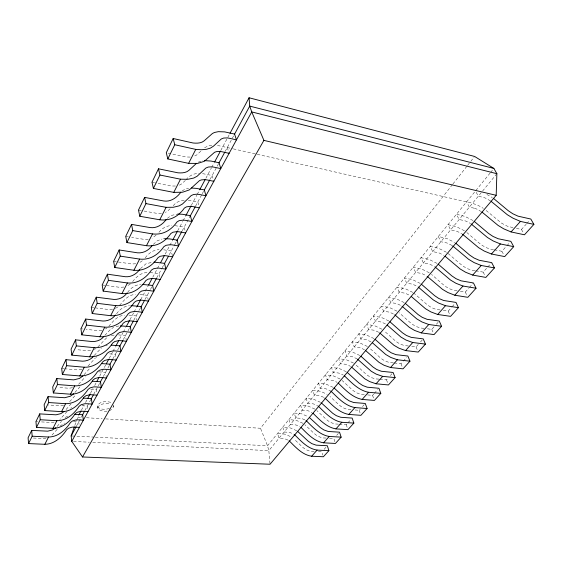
<?xml version="1.0" encoding="UTF-8"?>
<svg xmlns="http://www.w3.org/2000/svg" width="562" height="562" viewBox="0 0 562 562"><rect width="100%" height="100%" fill="white"/><g stroke="black" fill="none" stroke-linecap="round" stroke-linejoin="round"><path stroke-width="0.42" stroke-dasharray="2.81 2.11" d="M113.412 405.047C114.297 412.136 101.827 412.782 97.971 408.792C95.435 401.198 107.918 400.242 112.393 403.228M97.697 407.836C99.411 403.361 105.726 403.298 109.78 403.867M74.816 425.357L78.476 415.662M81.378 410.246L83.871 405.609M85.529 402.511L87.187 399.42M90.51 393.231L93.004 388.588M94.662 385.497L96.32 382.406M99.643 376.217L105.867 364.612M109.19 358.423L112.505 352.241M112.927 351.468L115.414 346.824M119.566 339.09L122.888 332.901M123.303 332.128L125.79 327.484M129.941 319.75L133.679 312.788M134.093 312.015L136.58 307.379M140.732 299.644L144.884 291.91M145.298 291.137L148.206 285.721M152.773 277.214L159.826 264.063M165.221 254.01L172.696 240.086M177.676 230.806L182.657 221.519M183.072 220.747L185.973 215.337M191.375 205.278L196.77 195.225M197.185 194.452L199.257 190.581M205.903 178.21L211.298 168.15M211.712 167.378L214.199 162.741M220.845 150.363L229.556 134.121M76.573 425.926L82.263 415.416M84.918 410.506L91.381 398.57M93.692 394.306L98.167 386.031M98.28 385.82L100.493 381.746M103.296 376.568L107.574 368.658M107.883 368.082L109.59 364.935M112.899 358.83L117.493 350.344M117.613 350.119L119.931 345.834M123.338 339.546L129.92 327.386M133.777 320.27L138.863 310.877M139.2 310.245L141.21 306.536M145.052 299.448L150.152 290.013M150.475 289.423L152.618 285.468M156.742 277.853L161.793 268.524M162.172 267.828L164.589 263.353M169.267 254.712L174.698 244.688M174.817 244.47L177.171 240.122M182.214 230.806L190.406 215.675M195.576 206.128L201.898 194.452M202.257 193.785L204.343 189.928M210.188 179.138L219.047 162.769M225.222 151.368L234.586 134.072M105.635 418.901L260.48 428.251L452.389 184.666M452.93 183.978L467.022 166.092M467.57 165.404L470.275 161.961M470.823 161.273L474.075 157.142M490.064 173.11L267.519 445.757L94.809 437.138M490.605 172.436L493.338 169.099M496.871 173.7L268.826 450.633L270.062 464.233M57.184 429.347L51.599 435.522M57.113 426.432L61.504 421.43M67.11 411.496L59.825 419.54M66.077 409.515L71.058 403.895M69.646 401.689L75.758 394.833M74.858 392.501L80.436 386.27M324.049 449.389L326.241 446.952M336.68 435.325L338.38 433.428M339.272 424.184L346.262 424.647L347.337 423.453M347.871 422.856L351.088 419.28M355.058 409.972L359.16 410.281L360.277 409.038M362.497 406.565L364.169 404.703M367.583 394.924L372.557 395.353L373.716 394.067M374.292 393.421L377.762 389.557M379.786 379.188L386.487 379.842L388.145 378.001M390.344 375.542L392.002 373.702M394.201 362.961L400.98 363.698L402.701 361.78M403.277 361.141L406.719 357.306M411.784 346.375L416.063 346.894L418.276 344.436M420.481 341.977L422.139 340.129M427.464 328.798L431.785 329.381L434.089 326.817M436.393 324.253L438.114 322.328M443.292 310.386L448.181 311.116L451.532 307.386M452.087 306.768L454.876 303.656M460.362 291.235L465.301 292.043L468.799 288.151M469.382 287.505L472.874 283.606M475.705 270.772L483.187 272.12L487.17 267.688M487.739 267.055L491.146 263.255M494.335 249.795L501.894 251.284L506.355 246.311M506.917 245.692L509.706 242.58M516.394 228.369L521.48 229.465L526.158 224.259M526.742 223.606L529.664 220.346M78.631 384.267L85.354 376.807M84.04 374.714L90.222 367.892M88.03 366.038L95.357 357.994M94.212 355.493L101.448 347.948M97.872 346.958L106.836 337.6M104.841 335.395L110.665 329.213L113.65 327.358M108.754 326.353C112.92 321.506 117.465 315.472 124.49 315.205M116.545 313.765C119.643 309.543 124.069 305.988 129.485 305.735M119.573 305.377C123.759 300.53 128.403 294.565 135.456 294.418M127.623 292.345C130.749 288.116 135.259 284.646 140.69 284.484M132.667 281.562C136.194 277.031 140.865 272.668 146.956 272.605M59.916 426.221L64.504 423.046M140.43 268.65L145.972 263.81L152.464 262.173M145.214 257.825C148.558 253.434 153.278 249.668 159.046 249.697M153.264 244.414L157.22 240.81L161.954 239.075M156.067 235.204L152.07 238.225M158.969 232.317C161.989 228.256 166.64 225.545 171.754 225.601M167.335 218.365L171.192 215.443L177.845 214.052M170.068 208.783L167.518 211.186L165.319 212.422M173.222 205.727C176.039 202.018 180.564 200.149 185.144 200.22M185.348 180.451L181.533 183.978L179.32 185.165M185.98 179.854C189.141 175.716 194.023 173.138 199.264 173.447M130.363 283.943L126.731 286.269M200.803 151.22L196.363 155.203L193.244 156.601M142.312 260.768L139.502 262.686M182.116 191.003L184.828 189.289L188.614 188.27M96.053 357.32L96.938 356.617M204.582 147.764L208.488 145.783L212.626 145.186M65.227 417.524L68.311 415.768M106.906 328.096L105.438 328.995M117.711 307.105L115.4 308.355M95.912 348.58L94.346 349.409M70.7 408.188L71.732 407.605M198.161 162.165L203.051 160.753M109.372 408.511C105.614 409.501 100.619 410.042 97.711 406.937L97.437 405.982M105.916 345.89L107.223 345.574M63.604 405.181L60.099 405.75L48.339 404.97M111.332 335.563L115.456 334.896M116.081 326.508L118.793 325.995M72.519 387.71L68.957 388.244L57.844 387.401M81.841 369.438L78.223 369.937L65.164 368.805M45.986 438.142L43.513 438.529L33.235 438.037M54.135 422.125L51.627 422.491L41.174 421.9M101.841 330.238L98.104 330.646L86.091 329.339M112.583 309.177L108.782 309.536L94.627 307.814M123.872 287.049L120.008 287.351L105.586 285.405M90.601 350.498L87.925 350.758L76.137 349.606M135.751 263.768L131.824 264.007L117.114 261.815M148.263 239.236L144.272 239.405L131.634 237.333M161.47 213.363L157.409 213.448L141.94 210.659M163.359 238.857L164.828 238.731M175.421 186.015L171.291 186.015L155.351 182.868M190.181 157.079L185.987 156.974L166.289 152.716M73.524 441.458L89.288 442.203M92.786 442.364L268.826 450.633L267.519 445.757L260.48 428.251M314.158 451.462C309.767 451.785 305.475 449.867 302.314 446.895L294.081 439.077M318.443 451.665L321.864 451.834L322.876 455.115M72.02 436L93.938 437.088M35.947 421.605L37.689 421.704M326.058 438.044C321.59 438.325 317.256 436.351 314.039 433.351L304.85 424.724M329.515 438.241L333.842 438.486L334.903 441.795M98.743 371.833L105.558 372.388L106.281 377.179M73.496 421.612L78.743 421.914L79.13 425.034M77.64 417.208L82.017 417.475M86.393 417.735L102.136 418.69M149.991 272.549L158.99 273.694L160.212 279.462M81.982 405.736L87.307 406.094L87.827 410.028M338.394 424.127C333.856 424.359 329.48 422.322 326.199 419.294L316.806 410.541M90.819 389.185L96.235 389.599L96.685 392.775M350.962 409.656C346.431 409.803 342.11 407.696 338.823 404.696L330.035 396.519M118.42 334.882L125.466 335.605L126.443 341.282M61.687 368.503L64.293 368.735M364.267 394.636C359.659 394.728 355.296 392.557 351.945 389.522L342.125 380.502M128.958 315.113L136.123 315.935L137.177 321.64M378.95 379.104C373.976 379.224 369.213 377.046 365.595 373.751L355.542 364.583M109.695 353.863L115.294 354.404L116.201 360.045M174.887 225.65L184.21 227.118L185.636 232.928M139.994 294.39L147.286 295.317L148.417 301.056M80.942 328.777L82.663 328.96M393.358 362.869C388.3 362.919 383.495 360.663 379.793 357.327L369.508 348.019M188.326 200.332L197.817 201.983L199.355 207.807M91.297 307.414L93.798 307.716M408.363 345.953C403.221 345.932 398.36 343.6 394.587 340.228L384.05 330.772M163.732 249.816L171.284 250.989L172.415 255.956M202.503 173.63L212.162 175.485L213.827 181.315M102.186 284.948L104.736 285.292M424.008 328.327C418.774 328.222 413.864 325.812 410.007 322.398L399.203 312.788M113.65 261.302L116.25 261.688M440.032 309.901C434.812 309.676 429.972 307.175 426.094 303.796L413.913 293.181M217.466 145.439L232.436 148.677M125.74 236.363L128.269 236.778M457.068 290.695C451.757 290.371 446.867 287.793 442.898 284.372L431.532 274.439M138.498 210.04L141.076 210.504M474.869 270.624C469.474 270.189 464.528 267.526 460.468 264.063L447.633 253.083M151.993 182.2L154.515 182.699M493.499 249.626C488.006 249.071 483.004 246.318 478.845 242.812L466.846 232.542M513.008 227.631L507.338 226.191L501.669 223.212L484.549 209.19M474.019 208.158L469.354 207.118L466.601 201.849M233.293 148.874L256.363 154.114M257.22 154.304L471.392 202.938L477.946 205.278L483.285 208.312M486.903 194.494L492.298 197.571M287.913 440.067L284.864 438.831A10.587 7.601 41.3 0 0 282.988 438.55L278.963 438.325L277.593 433.414L284.976 434.166L291.446 437.004M304.843 419.842L301.731 418.557A10.875 7.566 40.9 0 0 299.82 418.247L295.724 417.966L294.249 413.007L301.766 413.857L308.39 416.814M323.698 397.327L320.509 395.985A11.198 7.517 40.5 0 0 318.563 395.641L314.397 395.297L312.802 390.274L320.459 391.257L327.239 394.334M302.939 423.305L296.364 420.39L288.896 419.568L290.329 424.514L294.404 424.781A10.783 7.58 41 0 1 296.307 425.083L299.968 426.706M296.701 430.745L290.182 427.872L282.756 427.092L284.154 432.016L288.208 432.255A10.678 7.587 41.2 0 1 290.09 432.55L293.722 434.145M320.516 402.357L313.793 399.322L306.185 398.381L307.737 403.383L311.875 403.706A11.085 7.538 40.6 0 1 313.814 404.036L317.558 405.722M314.861 409.094L308.187 406.101L300.621 405.202L302.138 410.183L306.255 410.485A10.987 7.552 40.7 0 1 308.18 410.808L311.903 412.473M340.101 379.006L333.21 375.838L325.461 374.763L327.14 379.821L331.355 380.214A11.423 7.475 40.2 0 1 333.329 380.579L337.172 382.343M333.118 387.337L326.283 384.218L318.584 383.193L320.214 388.23L324.407 388.595A11.303 7.496 40.3 0 1 326.367 388.953L330.175 390.688M359.835 355.486L352.767 352.184L344.885 350.969L346.698 356.069L350.983 356.54A11.767 7.39 39.8 0 1 352.992 356.947L356.933 358.781M353.477 363.059L346.466 359.799L338.633 358.633L340.396 363.719L344.661 364.169A11.654 7.418 40 0 1 346.656 364.562L350.569 366.368M346.213 371.721L339.265 368.517L331.475 367.4L333.196 372.466L337.432 372.887A11.528 7.454 40.1 0 1 339.413 373.266L343.291 375.051M374.011 338.577L366.831 335.184L358.851 333.856L360.762 338.991L365.096 339.518A12.013 7.32 39.6 0 1 367.134 339.954L371.749 342.265M367.393 346.466L360.27 343.115L352.339 341.844L354.2 346.958L358.514 347.464A11.893 7.355 39.7 0 1 360.537 347.878L364.506 349.747M397.004 311.172L389.628 307.611L381.507 306.107L383.579 311.285L387.991 311.91A12.406 7.187 39.2 0 1 390.063 312.388L394.18 314.369M388.785 320.965L381.479 317.467L373.407 316.027L375.423 321.183L379.807 321.78A12.266 7.243 39.4 0 1 381.872 322.237L385.946 324.19M381.893 329.184L374.643 325.735L366.614 324.344L368.581 329.494L372.943 330.056A12.146 7.278 39.5 0 1 374.994 330.505L379.034 332.43M412.768 292.38L405.258 288.706L397.039 287.077L399.231 292.275L403.692 292.971A12.68 7.081 39 0 1 405.792 293.483L409.979 295.528M404.19 302.602L396.758 298.991L388.588 297.424L390.716 302.609L395.149 303.269A12.533 7.144 39.1 0 1 397.243 303.768L401.387 305.777M429.228 272.76L421.584 268.966L413.267 267.189L415.585 272.415L420.095 273.188A12.968 6.962 38.8 0 1 422.224 273.736L426.488 275.844M420.271 283.431L412.705 279.7L404.443 278.007L406.691 283.22L411.173 283.95A12.814 7.032 38.9 0 1 413.288 284.477L417.51 286.55M451.981 245.453L447.605 243.234A13.411 6.751 38.5 0 0 445.434 242.629L440.847 241.737L438.332 236.483L446.797 238.485L454.637 242.461M446.432 252.247L438.655 248.327L430.239 246.402L432.691 251.643L437.25 252.5A13.27 6.821 38.6 0 1 439.407 253.083L443.748 255.267M437.074 263.402L429.368 259.553L421.001 257.712L423.383 262.946L427.914 263.754A13.102 6.899 38.7 0 1 430.056 264.323L434.356 266.465M464.437 230.785L456.513 226.732L447.998 224.645L450.591 229.9L455.206 230.849A13.579 6.66 38.3 0 1 457.391 231.474L461.809 233.729M473.028 220.543L465.034 216.426L456.47 214.255L459.14 219.517L463.776 220.508A13.734 6.575 38.2 0 1 465.975 221.154L470.429 223.451M490.486 200.88L485.231 198.007A14.071 6.379 38 0 0 483.004 197.318L478.325 196.229L475.895 191.712M481.437 211.656L476.225 208.825A13.91 6.47 38.1 0 0 474.019 208.158M521.48 229.465L523.615 233.265M501.894 251.284L503.91 255.071M483.187 272.12L485.09 275.9M465.301 292.043L467.106 295.802M448.181 311.116L449.895 314.853M431.785 329.381L433.407 333.097M416.063 346.894L417.601 350.59M400.98 363.698L402.441 367.372M386.487 379.842L387.878 383.488M372.557 395.353L373.878 398.978M359.16 410.281L360.418 413.878M346.262 424.647L347.464 428.216M227.308 147.511L228.846 152.513M113.447 405.94L113.693 406.895"/><path stroke-width="0.84" d="M74.254 426.987L71.142 435.95L71.767 441.374L82.523 456.983L270.062 464.233L496.183 195.316L496.871 173.7L493.879 168.424L474.616 156.454L249.064 97.767L229.97 133.349M55.954 427.696L52.399 429.979L47.742 431.166L31.683 430.408L28.1 437.791L28.571 443.573L44.834 444.296C54.331 444.205 61.736 437.257 66.66 429.733L68.62 428.202L71.999 427.176A11.985 9.687 24.5 0 1 74.31 427.099L79.418 427.38M64.349 411.398L60.752 413.667L56.024 414.812L39.684 413.892L35.947 421.605L36.467 427.436L53.011 428.321C62.579 428.328 70.131 421.444 75.09 413.857L77.071 412.332L80.499 411.328A12.231 9.716 25.1 0 1 82.839 411.272L88.03 411.602M73.748 393.744L70.313 396.259L64.679 397.727L48.051 396.632L44.145 404.696L44.714 410.576L61.553 411.637C71.177 411.756 78.884 404.949 83.886 397.285L85.888 395.774L89.365 394.798A12.497 9.73 25.7 0 1 91.739 394.77L97.015 395.156M82.916 375.957L79.453 378.451L73.734 379.87L56.804 378.577L52.716 387.014L53.341 392.943L70.475 394.194C80.162 394.426 88.03 387.717 93.074 379.982L95.097 378.486L98.617 377.545A12.771 9.737 26.2 0 1 101.034 377.538L106.401 377.98M93.643 356.111C91.107 359.547 86.801 361.092 82.642 361.197L65.965 359.673L61.687 368.503L62.368 374.482L79.818 375.936C89.555 376.301 97.591 369.705 102.677 361.9L104.715 360.418L108.29 359.511A13.059 9.737 26.7 0 1 110.742 359.532L116.201 360.045M103.703 336.624C101.125 340.08 96.741 341.548 92.561 341.598L75.575 339.848L71.086 349.114L71.831 355.142L89.611 356.814C99.383 357.306 107.595 350.85 112.723 342.982L114.781 341.513L118.399 340.649A13.362 9.723 27.2 0 1 120.9 340.698L126.443 341.282M115.4 314.98C112.604 319.026 107.806 321.155 102.965 321.035L85.663 319.047L80.942 328.777L81.764 334.84L99.874 336.757C109.681 337.397 118.076 331.102 123.24 323.164L125.326 321.717L128.993 320.895A13.678 9.695 27.6 0 1 131.529 320.986L137.177 321.64M127.047 292.942C124.104 297.263 119.074 299.694 113.896 299.434L96.257 297.186L91.297 307.414L92.196 313.519L110.651 315.696C120.479 316.483 129.063 310.393 134.276 302.384L136.376 300.965L140.093 300.192A14.008 9.659 28 0 1 142.678 300.319L148.417 301.056M139.847 269.247C136.594 274.01 131.227 277.199 125.389 276.729L107.405 274.186L102.186 284.948L103.162 291.088L121.975 293.561C131.965 294.474 140.423 288.706 145.853 280.578L147.975 279.188L151.747 278.471A14.352 9.603 28.4 0 1 154.367 278.633L160.212 279.462M152.105 245.58C148.811 250.371 143.324 253.385 137.486 252.816L119.151 249.957L113.65 261.302L114.718 267.47L133.904 270.259C144.027 271.291 152.379 265.917 158.027 257.656L160.163 256.293L163.985 255.647A14.724 9.526 28.8 0 1 166.654 255.851L172.604 256.785M166.169 219.503C162.53 224.667 156.714 228.439 150.251 227.596L131.543 224.393L125.74 236.363L126.907 242.559L146.471 245.699C156.587 246.901 165.123 241.85 170.834 233.532L172.984 232.211L176.861 231.635A15.111 9.428 29.1 0 1 179.573 231.888L185.636 232.928M180.859 192.211C176.847 197.641 170.743 202.095 163.718 200.971L144.631 197.388L138.498 210.04L139.776 216.251L159.741 219.777C169.97 221.119 178.386 216.553 184.329 208.116L186.493 206.844L190.427 206.338A15.511 9.308 29.4 0 1 193.188 206.647L199.355 207.807M196.496 163.324L188.937 170.356C185.966 172.948 181.709 173.11 177.971 172.815L158.484 168.804L151.993 182.2L153.391 188.425L173.763 192.38L182.622 192.211L189.282 189.928L199.524 180.592L201.449 179.889L204.73 179.657A15.947 9.161 29.7 0 1 207.54 180.03L213.827 181.315M173.173 138.512L174.761 144.729L195.766 149.387L201.435 149.752L206.402 149.309L210.469 148.087L213.476 146.162L221.302 138.962L223.76 138.027L227.111 137.922A16.621 8.887 30.2 0 1 229.991 138.393L236.454 139.896L234.586 134.072L224.66 131.887L218.309 131.663L214.445 132.484L212.429 133.489L204.161 140.83C201.112 143.373 196.805 143.359 193.061 142.994L173.173 138.512L166.289 152.716L167.813 158.941L188.614 163.359L197.613 163.409L204.343 161.301L214.579 152.274L216.518 151.621L219.847 151.473A16.396 8.978 30 0 1 222.707 151.909L229.106 153.342M28.571 443.573L32.175 436.21L31.683 430.408M36.467 427.436L40.225 419.744L39.684 413.892M44.714 410.576L48.648 402.54L48.051 396.632M53.341 392.943L57.457 384.527L56.804 378.577M62.368 374.482L66.681 365.672L65.965 359.673M71.831 355.142L76.355 345.89L75.575 339.848M81.764 334.84L86.513 325.131L85.663 319.047M92.196 313.519L97.191 303.311L96.257 297.186M103.162 291.088L108.424 280.34L107.405 274.186M114.718 267.47L120.261 256.139L119.151 249.957M126.907 242.559L132.758 230.596L131.543 224.393M139.776 216.251L145.958 203.606L144.631 197.388M153.391 188.425L159.938 175.028L158.484 168.804M167.813 158.941L174.761 144.729M44.834 444.296L48.564 437.011C58.097 436.962 65.564 430.042 70.503 422.491L72.477 420.959L75.877 419.947A12.097 9.702 24.8 0 1 78.202 419.877L83.345 420.179L82.649 414.693L74.718 414.363M53.011 428.321L56.903 420.713C66.499 420.769 74.121 413.92 79.102 406.298L81.097 404.773L84.546 403.79A12.35 9.723 25.4 0 1 86.906 403.741L92.133 404.099L91.381 398.57L83.316 398.156M61.553 411.637L65.621 403.678C75.273 403.853 83.057 397.088 88.079 389.396L90.089 387.885L93.587 386.93A12.624 9.737 26 0 1 95.983 386.909L101.3 387.323L100.493 381.746L92.294 381.247M70.475 394.194L74.739 385.869C84.441 386.164 92.393 379.505 97.451 371.742L99.481 370.246L103.029 369.318A12.905 9.737 26.5 0 1 105.459 369.325L110.869 369.803L109.997 364.19L101.666 363.593M79.818 375.936L84.279 367.218C94.037 367.646 102.151 361.113 107.251 353.273L109.309 351.798L112.899 350.913A13.193 9.73 27 0 1 115.372 350.948L120.872 351.489L119.931 345.834L111.466 345.138M89.611 356.814L94.283 347.674C104.075 348.236 112.372 341.851 117.514 333.947L119.587 332.493L123.226 331.643A13.502 9.709 27.4 0 1 125.748 331.713L131.332 332.332L130.328 326.641L120.233 325.869M99.874 336.757L104.778 327.168C114.599 327.871 123.085 321.668 128.269 313.701L130.356 312.261L134.051 311.467A13.825 9.68 27.8 0 1 136.608 311.566L142.298 312.261L141.21 306.536L130.946 305.623M110.651 315.696L115.807 305.623C125.642 306.48 134.318 300.487 139.545 292.451L141.659 291.046L145.403 290.301A14.162 9.631 28.2 0 1 148.003 290.442L153.791 291.221L152.618 285.468L142.172 284.4M121.975 293.561L127.405 282.96C137.395 283.943 145.944 278.295 151.396 270.139L153.524 268.762L157.318 268.074A14.521 9.568 28.6 0 1 159.959 268.257L165.853 269.135L164.589 263.353L153.967 262.11M133.904 270.259L139.622 259.089C149.745 260.192 158.182 254.965 163.851 246.676L165.994 245.334L169.843 244.716A14.9 9.484 28.9 0 1 172.534 244.941L178.533 245.924L177.171 240.122L169.555 238.892L164.828 238.731M146.471 245.699L152.506 233.911C162.748 235.155 171.073 230.385 176.974 221.969L179.13 220.669L183.029 220.121A15.293 9.378 29.2 0 1 185.769 220.402L191.881 221.498L190.406 215.675L182.65 214.305L177.845 214.052M159.741 219.777L166.113 207.322L173.279 207.28L179.18 205.868L182.517 203.978L191.249 195.534L193.672 194.473L196.932 194.206A15.708 9.245 29.6 0 1 199.714 194.543L205.938 195.759L204.343 189.928L209.774 179.903M173.763 192.38L180.507 179.194L187.799 179.313L193.771 178.042L197.129 176.243L205.854 168.038L208.298 167.04L211.6 166.844A16.15 9.083 29.9 0 1 214.438 167.244L220.775 168.6L219.047 162.769L211.003 161.055L204.505 160.627M188.614 163.359L195.766 149.387M78.891 414.889L80.963 411.019M87.602 398.648L90.096 394.004M96.734 381.633L98.814 377.762M106.281 363.839L108.775 359.202M115.828 346.052L118.737 340.635M126.619 325.939L129.527 320.523M136.995 306.606L140.732 299.644M148.621 284.948L151.944 278.759M160.655 262.517L164.392 255.555M173.11 239.314L177.262 231.579M185.973 215.337L190.954 206.05M199.672 189.808L205.067 179.756M214.614 161.968L220.423 151.136M71.142 435.95L76.151 426.698M82.417 415.128L84.504 411.272M91.185 398.936L93.271 395.079M100.373 381.97L102.874 377.341M109.976 364.232L112.477 359.603M119.58 346.494L122.916 340.319M130.019 327.21L133.356 321.043M140.872 307.161L144.631 300.22M152.562 285.566L156.32 278.626M164.259 263.971L168.431 256.258M176.784 240.831L181.793 231.579M190.146 216.152L195.155 206.9M218.955 162.938L224.8 152.14M234.368 134.48L249.725 106.106L249.064 97.767M71.767 441.374L251.734 111.915L249.725 106.106L493.879 168.424M82.523 456.983L263.908 140.381L251.734 111.915L496.871 173.7M289.008 440.791L289.992 441.613C296.069 447.731 302.623 454.89 311.657 456.232L317.108 450.099L328.889 450.675L327.337 445.729L316.16 445.153L311.84 443.643L308.362 441.325L297.67 431.426M301.028 427.492L301.52 427.928C307.737 434.124 314.411 441.374 323.579 442.814L329.234 436.456L341.148 437.145L339.518 432.164L328.222 431.476L323.838 429.916L320.291 427.556L309.374 417.503M312.985 413.281L313.484 413.716C319.855 420.004 326.641 427.345 335.957 428.89L341.829 422.287L353.87 423.102L352.156 418.086L340.741 417.278L336.294 415.662L332.683 413.26L321.527 403.059M324.857 398.093L325.904 398.964C332.437 405.343 339.35 412.768 348.812 414.433L354.91 407.576L367.084 408.518L365.279 403.46L353.737 402.533L349.234 400.868L345.553 398.416L334.144 388.054M338.303 383.179L338.816 383.628C345.511 390.098 352.557 397.622 362.167 399.413L368.51 392.276L380.811 393.358L378.921 388.272L367.253 387.204L362.68 385.483L358.928 382.975L347.26 372.458M351.721 367.218L364.724 378.746L369.606 381.57L376.062 383.783L382.666 376.357L395.093 377.594L393.105 372.473L381.317 371.257L376.666 369.473L372.845 366.923L360.902 356.231M365.686 350.611L378.992 362.328L383.972 365.223L390.52 367.52L397.397 359.785L409.958 361.183L407.864 356.027L395.95 354.657L391.236 352.81L387.33 350.203L375.1 339.343M379.645 332.859L393.864 345.223L398.936 348.187L405.588 350.576L412.754 342.511L425.448 344.092L423.242 338.9L411.201 337.362L406.41 335.451L402.427 332.781L389.902 321.745M394.805 314.811L409.375 327.379L414.545 330.421L421.296 332.908L428.771 324.499L441.591 326.269L439.266 321.043L427.106 319.328L422.238 317.34L418.17 314.615L405.328 303.396M437.686 314.474L445.49 305.693L458.444 307.667L450.576 316.35L437.686 314.474L430.829 311.882L425.56 308.763L411.236 296.448M454.806 295.219L462.962 286.037L476.049 288.236L467.83 297.312L454.806 295.219L447.844 292.514L442.463 289.318L427.141 276.3M472.705 275.085L481.241 265.482L494.455 267.919L485.856 277.41L472.705 275.085L465.631 272.261L460.145 268.973L445.062 256.223M491.434 254.017L500.377 243.957L513.717 246.655L504.718 256.588L491.434 254.017L484.254 251.066L478.648 247.687L462.498 234.206M511.062 231.937L520.44 221.393L533.9 224.378L524.465 234.79L511.062 231.937L503.77 228.853L498.044 225.383L482.112 212.169M328.889 450.675L323.382 456.751L311.657 456.232M341.148 437.145L335.437 443.453L323.579 442.814M353.87 423.102L347.941 429.649L335.957 428.89M367.084 408.518L360.923 415.318L348.812 414.433M380.811 393.358L374.411 400.432L362.167 399.413M395.093 377.594L388.433 384.949L376.062 383.783M409.958 361.183L403.024 368.841L390.52 367.52M425.448 344.092L418.219 352.072L405.588 350.576M441.591 326.269L434.054 334.587L421.296 332.908M191.565 188.045L196.447 188.396L204.343 189.928M32.175 436.21L48.564 437.011M40.225 419.744L56.903 420.713M48.648 402.54L65.621 403.678M57.457 384.527L74.739 385.869M66.681 365.672L84.279 367.218M76.355 345.89L94.283 347.674M86.513 325.131L104.778 327.168M97.191 303.311L115.807 305.623M108.424 280.34L127.405 282.96M120.261 256.139L139.622 259.089M132.758 230.596L152.506 233.911M145.958 203.606L166.113 207.322M159.938 175.028L180.507 179.194M317.108 450.099C308.004 448.715 301.401 441.514 295.254 435.36L294.263 434.524M329.234 436.456C319.996 434.967 313.273 427.675 306.985 421.437L305.974 420.587M341.829 422.287C332.444 420.685 325.602 413.309 319.153 406.979L318.12 406.115M354.91 407.576C345.384 405.855 338.408 398.381 331.805 391.96L330.744 391.089M263.908 140.381L496.183 195.316M368.51 392.276C358.83 390.428 351.721 382.855 344.949 376.35L344.429 375.894M382.666 376.357L376.161 374.109L371.236 371.25L357.53 359.195M397.397 359.785L390.801 357.446L385.785 354.517L372.325 342.715M412.754 342.511L406.059 340.08L400.945 337.081L387.155 325.082M428.771 324.499L421.971 321.963L416.758 318.886L402.02 306.22M445.49 305.693L438.585 303.051L433.267 299.89L418.156 287.006M462.962 286.037L455.951 283.283L450.527 280.045L435.016 266.929M481.241 265.482L474.117 262.602L468.582 259.272L452.656 245.924M500.377 243.957L493.148 240.943L487.486 237.522L471.125 223.929M520.44 221.393L513.092 218.239L507.31 214.719L491.174 201.393M493.569 198.463L508.238 210.687L512.79 213.75L518.066 216.173L530.83 219.047L533.9 224.378M474.272 221.407L488.54 233.427L492.979 236.412L498.171 238.738L510.823 241.337L513.717 246.655M455.852 243.311L469.734 255.12L474.075 258.035L479.189 260.269L491.715 262.623L494.455 267.919M438.262 264.231L451.778 275.844L456.021 278.689L461.051 280.831L473.457 282.96L476.049 288.236M421.437 284.246L434.609 295.654L438.76 298.443L443.706 300.501L455.993 302.419L458.444 307.667"/></g></svg>
